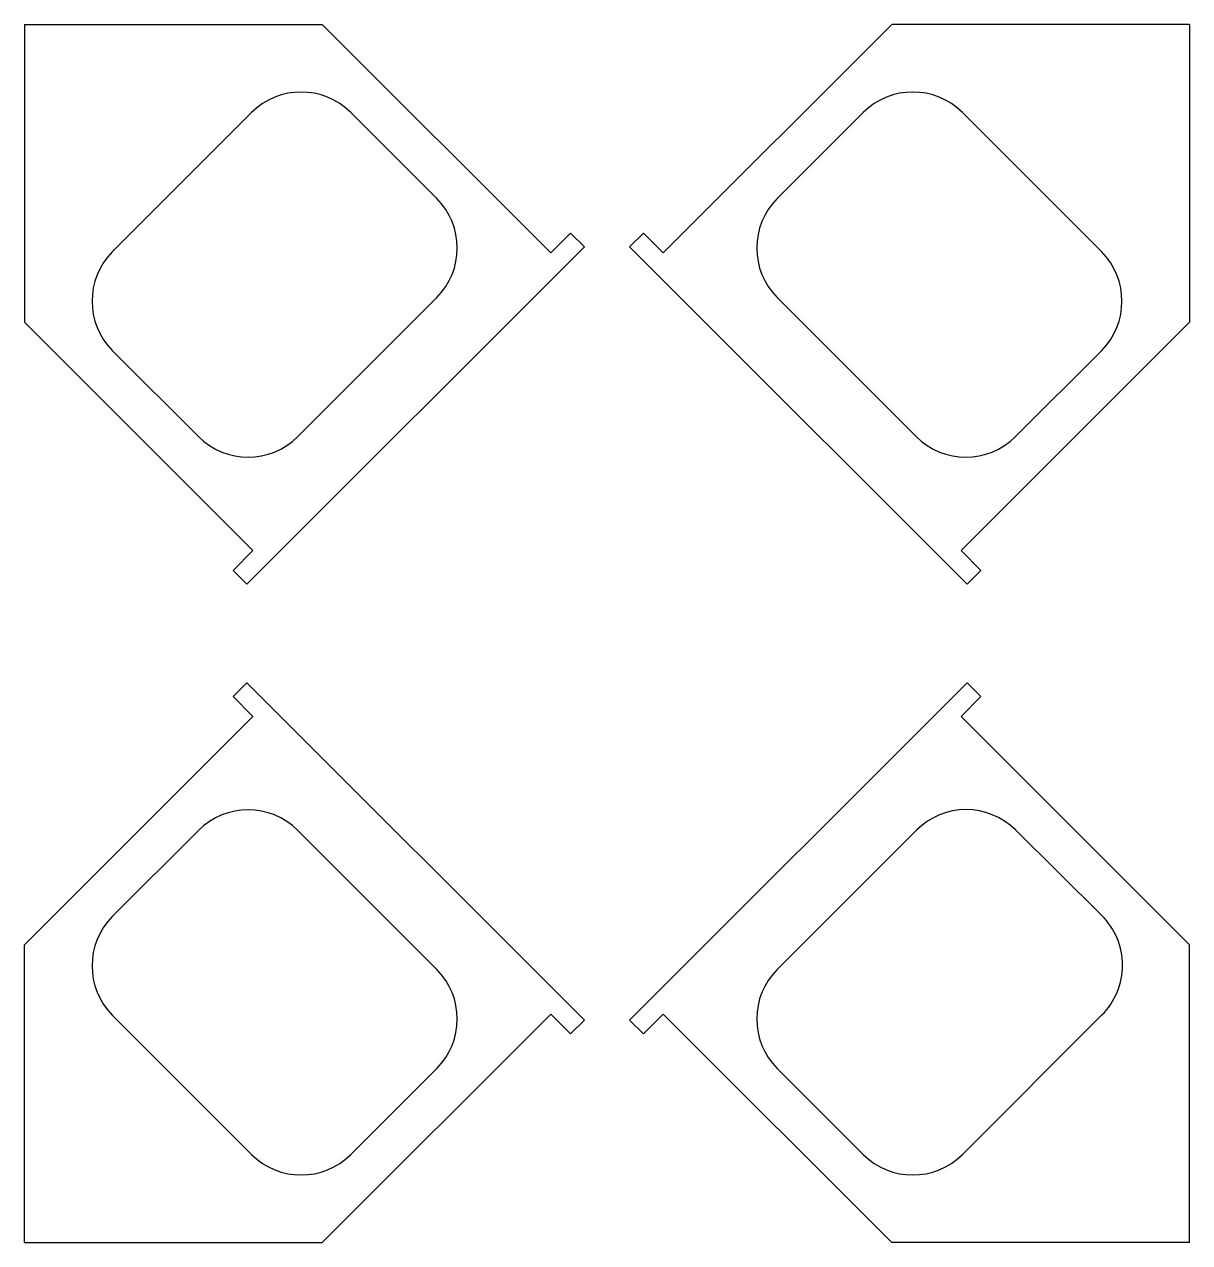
# Model space of a CAD drawing. Extents: x 0 to 83, y 0 to 86.8.
import ezdxf

# ---------------------------------------------------------------- set-up
doc = ezdxf.new("R2010")
doc.units = 0
doc.layers.add('20', color=31, linetype='CONTINUOUS')

msp = doc.modelspace()

# ---------------------------------------------------------------- linework, layer by layer
at = {"layer": '20'}
for p, q in [((0, 86.8), (21.2132, 86.8)), ((0, 86.8), (0, 83)), ((21.2132, 86.8), (37.4962, 70.517)), ((61.7868, 86.8), (45.5038, 70.517)), ((83, 86.8), (61.7868, 86.8)), ((83, 86.8), (83, 65.5868)), ((0, 83), (0, 65.5868)), ((16.1839, 80.5156), (6.2844, 70.6161)), ((23.255, 80.5156), (29.3703, 74.4002)), ((59.745, 80.5156), (53.6297, 74.4002)), ((66.8161, 80.5156), (70.6161, 76.7156)), ((70.6161, 76.7156), (76.7156, 70.6161)), ((37.4962, 70.517), (38.9104, 71.9313)), ((38.9104, 71.9313), (39.8902, 70.9515)), ((43.1098, 70.9515), (44.0896, 71.9313)), ((45.5038, 70.517), (44.0896, 71.9313)), ((39.8902, 70.9515), (15.8485, 46.9098)), ((46.9098, 67.1515), (43.1098, 70.9515)), ((29.3703, 67.3292), (19.4708, 57.4297)), ((67.1515, 46.9098), (46.9098, 67.1515)), ((53.6297, 67.3292), (57.4297, 63.5292)), ((0, 65.5868), (16.2829, 49.3039)), ((83, 65.5868), (66.7171, 49.3039)), ((12.3998, 57.4297), (6.2844, 63.545)), ((57.4297, 63.5292), (63.5292, 57.4297)), ((76.7156, 63.545), (70.6003, 57.4297)), ((16.2829, 49.3039), (14.8687, 47.8896)), ((66.7171, 49.3039), (68.1313, 47.8896)), ((15.8485, 46.9098), (14.8687, 47.8896)), ((68.1313, 47.8896), (67.1515, 46.9098)), ((15.8485, 39.8902), (14.8687, 38.9104)), ((39.8902, 15.8485), (15.8485, 39.8902)), ((67.1515, 39.8902), (43.1098, 15.8485)), ((68.1313, 38.9104), (67.1515, 39.8902)), ((16.2829, 37.4962), (14.8687, 38.9104)), ((66.7171, 37.4962), (68.1313, 38.9104)), ((0, 21.2132), (16.2829, 37.4962)), ((83, 21.2132), (66.7171, 37.4962)), ((12.3998, 29.3703), (6.2844, 23.255)), ((29.3703, 19.4708), (19.4708, 29.3703)), ((63.5439, 29.385), (53.6297, 19.4708)), ((70.6002, 29.3997), (76.741, 23.3099)), ((0, 0), (0, 21.2132)), ((83, 0), (83, 21.2132)), ((16.1839, 6.2844), (6.2844, 16.1839)), ((21.2132, 0), (37.4962, 16.2829)), ((37.4962, 16.2829), (38.9104, 14.8687)), ((38.9104, 14.8687), (39.8902, 15.8485)), ((43.1098, 15.8485), (44.0896, 14.8687)), ((45.5038, 16.2829), (44.0896, 14.8687)), ((61.7868, 0), (45.5038, 16.2829)), ((76.7558, 16.2241), (66.8161, 6.2844)), ((29.3703, 12.3998), (23.255, 6.2844)), ((53.6297, 12.3998), (59.745, 6.2844)), ((0, 0), (21.2132, 0)), ((65.5868, 0), (61.7868, 0)), ((83, 0), (65.5868, 0))]:
    msp.add_line(p, q, dxfattribs=at)
for centre, start, end in [((19.7194, 76.9801), 45, 134.9999), ((63.2806, 76.9801), 45, 134.9999), ((25.8348, 70.8647), 315, 45), ((57.1652, 70.8647), 135, 225), ((9.8199, 67.0806), 135, 224.9999), ((73.1801, 67.0806), 315.0001, 44.9999), ((15.9353, 60.9652), 225, 315), ((67.0647, 60.9652), 225, 315), ((15.9353, 25.8348), 45, 135), ((15.9353, 25.8348), 45, 135), ((67.0794, 25.8495), 45.2388, 135), ((9.8199, 19.7194), 135, 224.9999), ((9.8199, 19.7194), 135, 224.9999), ((73.2203, 19.7596), 315.0001, 45.2388), ((25.8348, 15.9353), 315, 45), ((25.8348, 15.9353), 315, 45), ((57.1652, 15.9353), 135, 225), ((19.7194, 9.8199), 225, 315), ((19.7194, 9.8199), 225, 315), ((63.2806, 9.8199), 225, 315)]:
    msp.add_arc(centre, 5, start, end, dxfattribs=at)

doc.saveas('drawing.dxf')
